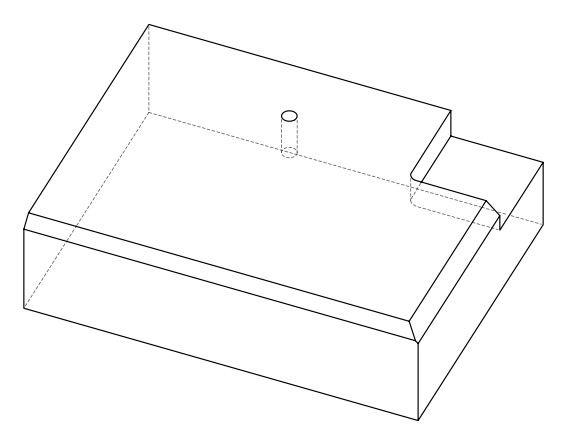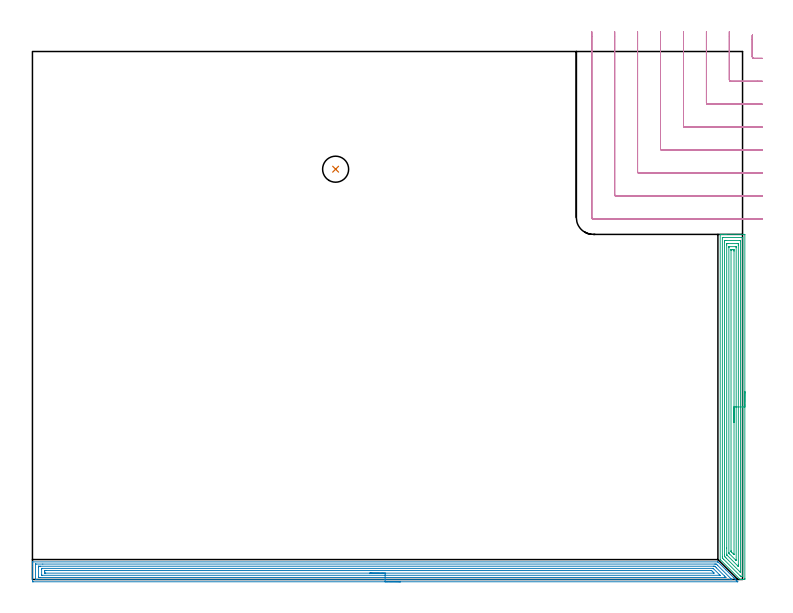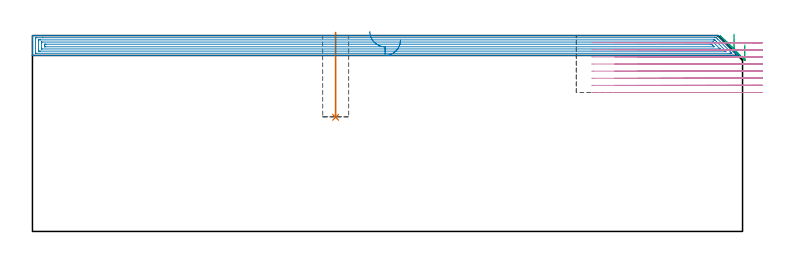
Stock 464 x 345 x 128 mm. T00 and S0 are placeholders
(PLAN: 4 operations, 2 tool changes, 47.7 min)
(1 INDEXABLE_INSERT_DRILL_BLIND_HOLE_FROM_SOLID | STEP1POCKET | NXT0302_005 | 0.22 min | 12048 mm3)
(2 AREA_MILL | FG_CHAMFER_SURFACE | UGT0205_001 | 18.44 min | 39186 mm3)
(3 AREA_MILL_1 | FG_CHAMFER_SURFACE_1 | UGT0205_001 | 10.88 min | 29215 mm3)
(4 MILL_CORNER_NOTCH_RECTANGULAR | CORNER_NOTCH_RECTANGULAR | UGT0201_094 | Follow Part, ap 5, ae 75% | 18.19 min | 480887 mm3)
(TOOL NXT0302_005 | Index. Insert Drill 17mm [880-D1700L20-05] | D17 PA176 FL85 Z2)
(TOOL UGT0205_001 | Chamfer Mill 20 x 3 x 45 deg. | D20 FL50 Z2)
(TOOL UGT0201_094 | End mill 20 mm | D20 FL38 Z4)
(OP 1 INDEXABLE_INSERT_DRILL_BLIND_HOLE_FROM_SOLID)
G17 G21 G94 G90
T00 M6
G54
G17 G0 G90 X198.1 Y268.1 S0 M3
G43 Z138. H1
G94 G81 G98 Z74.6 F250. R130.
G80
M5
M2
(OP 2 AREA_MILL)
G17 G21 G94 G90
T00 M6
G54
G17 G0 G90 X240.45 Y-1.5 S1061 M3
G43 Z138. H0
Z125.
G94 G1 X240.412 Z124.128 F250.
X240.298 Z123.264
X240.109 Z122.412
X239.847 Z121.58
X239.513 Z120.774
X239.11 Z120.
X238.642 Z119.264
X238.11 Z118.572
X237.521 Z117.929
X236.878 Z117.34
X236.186 Z116.808
X235.45 Z116.34
X234.676 Z115.937
X233.87 Z115.603
X233.038 Z115.341
X232.186 Z115.152
X231.322 Z115.038
X230.45 Z115.
X0.631
X0.109 Y-1.494 Z115.003
X0.01 Y-1.492 Z115.006
X0. Y-1.388 Z115.11
Y8.503 Z124.997
Y9.895 Z126.391
Y10.254 Z126.749
Y10.972 Z127.472
Y11.196 Z127.696
X0.003 Y11.351 Z127.843
X0.01 Y11.498 Z127.989
X0.183 Y11.5 Z128.
X447.75
X447.894 Y11.497 Z127.989
X447.994 Y11.407 Z127.904
X453.087 Y6.313 Z122.813
X458.208 Y1.193 Z117.691
X458.343 Y1.06 Z117.555
X458.481 Y0.92 Z117.418
X458.637 Y0.764 Z117.262
X458.781 Y0.622 Z117.117
X458.928 Y0.473 Z116.971
X459.066 Y0.335 Z116.833
X459.219 Y0.184 Z116.679
X459.715 Y-0.314 Z116.185
X459.971 Y-0.571 Z115.928
X460.094 Y-0.692 Z115.804
X460.425 Y-1.025 Z115.475
X460.648 Y-1.248 Z115.252
X460.724 Y-1.323 Z115.176
X460.866 Y-1.469 Z115.029
X460.883 Y-1.494 Z115.004
X460.866 Y-1.499 Z114.999
X230.45 Y-1.5 Z115.
Y-0.086 Z116.414
X2.419
X2.246 Y-0.085 Z116.415
X2.061 Y-0.081 Z116.419
X2.02 Y-0.079 Z116.421
X2.01 Y-0.058 Z116.442
X2.006 Y-0.024 Z116.476
X2.001 Y0.156 Z116.656
Y9.788 Z126.288
X2.004 Y9.925 Z126.425
X2.01 Y10.034 Z126.534
X2.021 Y10.079 Z126.579
X2.058 Y10.081 Z126.581
X2.419 Y10.085 Z126.585
X6.764 Y10.086 Z126.586
X445.962 Y10.085 Z126.585
X446.134
X446.856 Y10.079 Z126.579
X447.57 Y9.378 Z125.878
X447.75 Y9.2 Z125.7
X456.328 Y0.622 Z117.122
X456.693 Y0.256 Z116.756
X456.961 Y-0.023 Z116.477
X457.013 Y-0.079 Z116.421
X456.918 Y-0.081 Z116.419
X456.693 Y-0.085 Z116.415
X456.521 Y-0.086 Z116.414
X455.798
X230.45
Y1.328 Z117.828
X5.102 Y1.329 Z117.829
X4.379 Y1.33 Z117.83
X4.207 Y1.332 Z117.832
X4.037 Y1.335 Z117.835
X4.009 Y1.344 Z117.844
X4.006 Y1.376 Z117.876
X4.002 Y1.43 Z117.93
X4.001 Y1.497 Z117.997
X4. Y1.7 Z118.2
Y7.83 Z124.33
X4.003 Y8.503 Z125.003
X4.006 Y8.604 Z125.104
X4.01 Y8.653 Z125.153
X4.017 Y8.665 Z125.165
X4.04 Y8.667 Z125.167
X4.207 Y8.669 Z125.169
X4.929 Y8.671 Z125.171
X5.102 Y8.672 Z125.172
X444.896 Y8.671 Z125.171
X445.067 Y8.67 Z125.17
X445.796 Y8.664 Z125.164
X445.962 Y8.534 Z125.034
X445.996 Y8.503 Z125.003
X446.856 Y7.645 Z124.145
X452.221 Y2.279 Z118.779
X452.999 Y1.497 Z117.997
X453.116 Y1.375 Z117.875
X453.135 Y1.335 Z117.835
X452.221 Y1.329 Z117.829
X230.45 Y1.328 Z117.828
Y2.743 Z119.243
X6.151
X6.094 Y2.744 Z119.244
X6.034 Y2.747 Z119.247
X6.017 Y2.749 Z119.249
X6.01 Y2.762 Z119.262
X6.007 Y2.814 Z119.314
X6. Y3.245 Z119.745
Y6.747 Z123.247
X6.004 Y7.187 Z123.687
X6.007 Y7.241 Z123.741
X6.01 Y7.249 Z123.749
X6.022 Y7.252 Z123.752
X6.064 Y7.255 Z123.755
X6.201 Y7.257 Z123.757
X444.68
X444.744 Y7.256 Z123.756
X444.775 Y7.253 Z123.753
X444.787 Y7.251 Z123.751
X444.818 Y7.223 Z123.723
X445.067 Y6.983 Z123.483
X448.802 Y3.249 Z119.749
X448.953 Y3.096 Z119.596
X449.233 Y2.807 Z119.307
X449.289 Y2.747 Z119.247
X449.279 Y2.746 Z119.246
X449.235 Y2.744 Z119.244
X449.161 Y2.743 Z119.243
X230.45
Y4.157 Z120.657
X8.645
X8.24 Y4.159 Z120.659
X8.038 Y4.162 Z120.662
X8.018 Y4.163 Z120.663
X8.01 Y4.172 Z120.672
X8.005 Y4.209 Z120.709
X8.003 Y4.264 Z120.764
X8. Y4.789 Z121.289
Y5. Z121.5
X8.001 Y5.664 Z122.164
X8.005 Y5.759 Z122.259
X8.01 Y5.817 Z122.317
X8.015 Y5.837 Z122.337
X8.034 Y5.838 Z122.338
X8.248 Y5.841 Z122.341
X8.679 Y5.843 Z122.343
X8.712
X443.313
X443.738 Y5.836 Z122.336
X444.173 Y5.421 Z121.921
X444.6 Y5. Z121.5
X445.067 Y4.533 Z121.033
X445.313 Y4.281 Z120.781
X445.422 Y4.167 Z120.667
X445.067 Y4.158 Z120.658
X445.034 Y4.157 Z120.657
X230.45
X229.578 Z120.695
X228.714 Z120.809
X227.862 Z120.998
X227.03 Z121.26
X226.224 Z121.594
X225.45 Z121.997
X224.714 Z122.465
X224.022 Z122.996
X223.379 Z123.586
X222.79 Z124.229
X222.258 Z124.921
X221.79 Z125.657
X221.387 Z126.431
X221.053 Z127.237
X220.791 Z128.069
X220.602 Z128.92
X220.488 Z129.785
X220.45 Z130.657
G0 Z138.
M5
M2
(OP 3 AREA_MILL_1)
G17 G21 G94 G90
T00 M6
G54
G17 G0 G90 X465.5 Y122.75 S1061 M3
G43 Z138. H0
Z121.9
G94 G1 Y122.712 Z121.028 F250.
Y122.598 Z120.164
Y122.409 Z119.312
Y122.147 Z118.48
Y121.813 Z117.674
Y121.41 Z116.9
Y120.942 Z116.164
Y120.41 Z115.472
Y119.821 Z114.829
Y119.178 Z114.24
Y118.486 Z113.709
Y117.75 Z113.24
Y116.976 Z112.837
Y116.17 Z112.503
Y115.338 Z112.241
Y114.487 Z112.052
Y113.622 Z111.938
Y112.75 Z111.9
Y0.62
X465.498 Y0.433 Z111.902
X465.491 Y0.002 Z111.905
X465.325 Y0. Z112.072
X464.096 Z113.299
X463.41 Z113.989
X463.01 Z114.39
X462.562 Z114.836
X462.398 Y0.001 Z115.001
X449.649 Y12.75 Z127.751
X449.454 Y12.949 Z127.943
X449.405 Y13.005 Z127.99
X449.4 Y13.128 Z128.
Y225.327
X449.403 Y225.491 Z127.988
X449.429 Y225.5 Z127.962
X449.801 Z127.599
X450.118 Z127.282
X450.804 Z126.591
X452.033 Z125.364
X452.576 Z124.818
X453.191 Z124.205
X464.982 Z112.415
X465.257 Y225.497 Z112.141
X465.492 Y225.49 Z111.906
X465.499 Y225.253 Z111.899
X465.5 Y112.75 Z111.9
X464.086 Z113.314
X464.085 Y2.186 Z113.315
X464.084 Y2.076 Z113.316
X464.081 Y2.022 Z113.319
X464.08 Y2.014 Z113.32
X464.069 Y2.01 Z113.331
X464.016 Y2.006 Z113.384
X463.61 Y2.003 Z113.79
X463.21 Y2.01 Z114.19
X462.83 Y2.031 Z114.57
X462.444 Y2.407 Z114.956
X451.69 Y13.16 Z125.71
X450.835 Y14.022 Z126.565
X450.815 Y14.904 Z126.585
X450.814 Y14.915 Z126.586
X450.815 Y223.314 Z126.585
X450.816 Y223.424 Z126.584
X450.819 Y223.478 Z126.581
X450.82 Y223.486 Z126.58
X450.831 Y223.49 Z126.569
X450.884 Y223.494 Z126.516
X451.287 Y223.499 Z126.113
X463.693 Y223.5 Z113.707
X463.949 Y223.496 Z113.451
X464.061 Y223.492 Z113.339
X464.078 Y223.49 Z113.322
X464.08 Y223.474 Z113.32
X464.083 Y223.422 Z113.317
X464.085 Y223.316 Z113.315
X464.086 Y112.75 Z113.314
X462.671 Z114.729
Y4.737
X462.67 Y4.687 Z114.73
X462.668 Y4.657 Z114.732
X462.667 Y4.651 Z114.733
X462.652 Y4.659 Z114.748
X462.435 Y4.867 Z114.965
X462.324 Y4.976 Z115.076
X453.278 Y14.022 Z124.122
X452.576 Y14.727 Z124.824
X452.394 Y14.915 Z125.006
X452.235 Y15.095 Z125.165
X452.233 Y15.261 Z125.167
X452.23 Y15.809 Z125.17
X452.229 Y16.159 Z125.171
Y220.413
X452.23 Y220.762 Z125.17
X452.234 Y221.306 Z125.166
X452.235 Y221.473 Z125.165
X452.393 Y221.491 Z125.007
X452.576 Y221.495 Z124.824
X453.271 Y221.5 Z124.129
X453.462 Z123.938
X462.132 Z115.268
X462.324 Y221.498 Z115.076
X462.516 Y221.495 Z114.884
X462.643 Y221.49 Z114.757
X462.665 Y221.482 Z114.735
X462.667 Y221.465 Z114.733
X462.669 Y221.423 Z114.731
X462.671 Y221.306 Z114.729
Y112.75
X461.257 Z116.143
Y9.554
X461.256 Y8.844 Z116.144
X461.254 Y8.661 Z116.146
X461.25 Y8.521 Z116.15
X461.247 Y8.513 Z116.153
X461.23 Y8.525 Z116.17
X461.209 Y8.542 Z116.191
X461.088 Y8.661 Z116.312
X453.941 Y15.809 Z123.459
X453.804 Y15.95 Z123.596
X453.696 Y16.065 Z123.704
X453.65 Y16.125 Z123.75
X453.648 Y16.165 Z123.752
X453.644 Y16.519 Z123.756
X453.643 Y20.555 Z123.757
Y218.626
X453.645 Y219.335 Z123.755
X453.648 Y219.439 Z123.752
X453.651 Y219.49 Z123.749
X453.699 Y219.492 Z123.701
X453.915 Y219.496 Z123.485
X454.348 Y219.5 Z123.052
X460.571 Z116.829
X460.99 Y219.496 Z116.41
X461.2 Y219.492 Z116.2
X461.247 Y219.49 Z116.153
X461.25 Y219.456 Z116.15
X461.253 Y219.393 Z116.147
X461.257 Y218.808 Z116.143
Y218.626
Y112.75
X459.843 Z117.557
X459.842 Y12.77 Z117.558
X459.838 Y12.412 Z117.562
X459.836 Y12.375 Z117.564
X459.832 Y12.376 Z117.568
X459.803 Y12.399 Z117.597
X459.75 Y12.449 Z117.65
X455.496 Y16.702 Z121.904
X455.235 Y16.966 Z122.165
X455.081 Y17.126 Z122.319
X455.065 Y17.145 Z122.335
X455.061 Y17.202 Z122.339
X455.058 Y17.297 Z122.342
X455.057 Y17.416 Z122.343
Y17.596
Y216.839
X455.059 Y217.016 Z122.341
X455.064 Y217.197 Z122.336
X455.077 Y217.49 Z122.323
X455.235 Y217.495 Z122.165
X455.466 Y217.499 Z121.934
X459.665 Y217.5 Z117.735
X459.759 Y217.498 Z117.641
X459.816 Y217.494 Z117.584
X459.828 Y217.491 Z117.572
X459.836 Y217.476 Z117.564
X459.839 Y217.376 Z117.561
X459.842 Y217.018 Z117.558
X459.843 Y216.839 Z117.557
Y112.75
X458.429 Z118.971
X458.428 Y16.702 Z118.972
X458.426 Y16.337 Z118.974
X458.425 Y16.266 Z118.975
X458.423 Y16.245 Z118.977
X458.401 Y16.259 Z118.999
X458.311 Y16.345 Z119.089
X457.946 Y16.702 Z119.454
X457.007 Y17.641 Z120.393
X456.588 Y18.069 Z120.812
X456.485 Y18.175 Z120.915
X456.478 Y18.309 Z120.922
X456.476 Y18.489 Z120.925
X456.472 Y19.028 Z120.928
Y215.052
X456.474 Y215.322 Z120.926
X456.476 Y215.457 Z120.924
X456.478 Y215.483 Z120.922
X456.501 Y215.49 Z120.9
X456.566 Y215.496 Z120.834
X457.007 Y215.499 Z120.393
X457.449 Y215.5 Z119.951
X457.893 Y215.499 Z119.507
X458.339 Y215.496 Z119.061
X458.414 Y215.49 Z118.986
X458.422 Y215.413 Z118.978
X458.425 Y215.052 Z118.975
X458.428 Y214.513 Z118.972
X458.429 Y112.75 Z118.971
Y111.878 Z119.009
Y111.014 Z119.123
Y110.162 Z119.312
Y109.33 Z119.574
Y108.524 Z119.908
Y107.75 Z120.311
Y107.014 Z120.78
Y106.322 Z121.311
Y105.679 Z121.9
Y105.09 Z122.543
Y104.559 Z123.235
Y104.09 Z123.971
Y103.687 Z124.745
Y103.353 Z125.551
Y103.091 Z126.383
Y102.902 Z127.235
Y102.788 Z128.1
Y102.75 Z128.971
G0 Z138.
M5
M2
(OP 4 MILL_CORNER_NOTCH_RECTANGULAR)
G17 G21 G94 G90
T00 M6
G54
G17 G0 G90 X470.4 Y355.684 S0 M3
G43 Z138. H0
Z123.35
G94 G1 Y352.684 F250.
Y341.492 F500.
G3 X471.392 Y340.5 R1.
G1 X474.
X477. F250.
G0 Z138.
X455.4 Y358.
Z123.35
G1 Y355.
Y326.493 F500.
G3 X456.393 Y325.5 R1.
G1 X474.
X477. F250.
G0 Z138.
X440.4 Y358.
Z123.35
G1 Y355.
Y311.493 F500.
G3 X441.393 Y310.5 R1.
G1 X474.
X477. F250.
G0 Z138.
X425.4 Y358.
Z123.35
G1 Y355.
Y296.494 F500.
G3 X426.394 Y295.5 R1.
G1 X474.
X477. F250.
G0 Z138.
X410.4 Y358.
Z123.35
G1 Y355.
Y281.494 F500.
G3 X411.394 Y280.5 R1.
G1 X474.
X477. F250.
G0 Z138.
X395.4 Y358.
Z123.35
G1 Y355.
Y266.495 F500.
G3 X396.395 Y265.5 R1.
G1 X474.
X477. F250.
G0 Z138.
X380.4 Y358.
Z123.35
G1 Y355.
Y251.495 F500.
G3 X381.395 Y250.5 R1.
G1 X474.
X477. F250.
G0 Z138.
X365.4 Y358.
Z123.35
G1 Y355.
Y236.495 F500.
G3 X366.395 Y235.5 R1.
G1 X474.
X477. F250.
G0 Z138.
X470.4 Y355.684
Z118.7
G1 Y352.684
Y341.492 F500.
G3 X471.392 Y340.5 R1.
G1 X474.
X477. F250.
G0 Z138.
X455.4 Y358.
Z118.7
G1 Y355.
Y326.493 F500.
G3 X456.393 Y325.5 R1.
G1 X474.
X477. F250.
G0 Z138.
X440.4 Y358.
Z118.7
G1 Y355.
Y311.493 F500.
G3 X441.393 Y310.5 R1.
G1 X474.
X477. F250.
G0 Z138.
X425.4 Y358.
Z118.7
G1 Y355.
Y296.494 F500.
G3 X426.394 Y295.5 R1.
G1 X474.
X477. F250.
G0 Z138.
X410.4 Y358.
Z118.7
G1 Y355.
Y281.494 F500.
G3 X411.394 Y280.5 R1.
G1 X474.
X477. F250.
G0 Z138.
X395.4 Y358.
Z118.7
G1 Y355.
Y266.495 F500.
G3 X396.395 Y265.5 R1.
G1 X474.
X477. F250.
G0 Z138.
X380.4 Y358.
Z118.7
G1 Y355.
Y251.495 F500.
G3 X381.395 Y250.5 R1.
G1 X474.
X477. F250.
G0 Z138.
X365.4 Y358.
Z118.7
G1 Y355.
Y236.495 F500.
G3 X366.395 Y235.5 R1.
G1 X474.
X477. F250.
G0 Z138.
X470.4 Y355.684
Z114.05
G1 Y352.684
Y341.492 F500.
G3 X471.392 Y340.5 R1.
G1 X474.
X477. F250.
G0 Z138.
X455.4 Y358.
Z114.05
G1 Y355.
Y326.493 F500.
G3 X456.393 Y325.5 R1.
G1 X474.
X477. F250.
G0 Z138.
X440.4 Y358.
Z114.05
G1 Y355.
Y311.493 F500.
G3 X441.393 Y310.5 R1.
G1 X474.
X477. F250.
G0 Z138.
X425.4 Y358.
Z114.05
G1 Y355.
Y296.494 F500.
G3 X426.394 Y295.5 R1.
G1 X474.
X477. F250.
G0 Z138.
X410.4 Y358.
Z114.05
G1 Y355.
Y281.494 F500.
G3 X411.394 Y280.5 R1.
G1 X474.
X477. F250.
G0 Z138.
X395.4 Y358.
Z114.05
G1 Y355.
Y266.494 F500.
G3 X396.394 Y265.5 R1.
G1 X474.
X477. F250.
G0 Z138.
X380.4 Y358.
Z114.05
G1 Y355.
Y251.495 F500.
G3 X381.395 Y250.5 R1.
G1 X474.
X477. F250.
G0 Z138.
X365.4 Y358.
Z114.05
G1 Y355.
Y236.495 F500.
G3 X366.395 Y235.5 R1.
G1 X474.
X477. F250.
G0 Z138.
X470.4 Y355.684
Z109.4
G1 Y352.684
Y341.492 F500.
G3 X471.392 Y340.5 R1.
G1 X474.
X477. F250.
G0 Z138.
X455.4 Y358.
Z109.4
G1 Y355.
Y326.493 F500.
G3 X456.393 Y325.5 R1.
G1 X474.
X477. F250.
G0 Z138.
X440.4 Y358.
Z109.4
G1 Y355.
Y311.493 F500.
G3 X441.393 Y310.5 R1.
G1 X474.
X477. F250.
G0 Z138.
X425.4 Y358.
Z109.4
G1 Y355.
Y296.494 F500.
G3 X426.394 Y295.5 R1.
G1 X474.
X477. F250.
G0 Z138.
X410.4 Y358.
Z109.4
G1 Y355.
Y281.494 F500.
G3 X411.394 Y280.5 R1.
G1 X474.
X477. F250.
G0 Z138.
X395.4 Y358.
Z109.4
G1 Y355.
Y266.494 F500.
G3 X396.394 Y265.5 R1.
G1 X474.
X477. F250.
G0 Z138.
X380.4 Y358.
Z109.4
G1 Y355.
Y251.495 F500.
G3 X381.395 Y250.5 R1.
G1 X474.
X477. F250.
G0 Z138.
X365.4 Y358.
Z109.4
G1 Y355.
Y236.495 F500.
G3 X366.395 Y235.5 R1.
G1 X474.
X477. F250.
G0 Z138.
X470.4 Y355.684
Z104.75
G1 Y352.684
Y341.492 F500.
G3 X471.392 Y340.5 R1.
G1 X474.
X477. F250.
G0 Z138.
X455.4 Y358.
Z104.75
G1 Y355.
Y326.493 F500.
G3 X456.393 Y325.5 R1.
G1 X474.
X477. F250.
G0 Z138.
X440.4 Y358.
Z104.75
G1 Y355.
Y311.493 F500.
G3 X441.393 Y310.5 R1.
G1 X474.
X477. F250.
G0 Z138.
X425.4 Y358.
Z104.75
G1 Y355.
Y296.494 F500.
G3 X426.394 Y295.5 R1.
G1 X474.
X477. F250.
G0 Z138.
X410.4 Y358.
Z104.75
G1 Y355.
Y281.494 F500.
G3 X411.394 Y280.5 R1.
G1 X474.
X477. F250.
G0 Z138.
X395.4 Y358.
Z104.75
G1 Y355.
Y266.494 F500.
G3 X396.394 Y265.5 R1.
G1 X474.
X477. F250.
G0 Z138.
X380.4 Y358.
Z104.75
G1 Y355.
Y251.495 F500.
G3 X381.395 Y250.5 R1.
G1 X474.
X477. F250.
G0 Z138.
X365.4 Y358.
Z104.75
G1 Y355.
Y236.495 F500.
G3 X366.395 Y235.5 R1.
G1 X474.
X477. F250.
G0 Z138.
X470.4 Y355.684
Z100.1
G1 Y352.684
Y341.492 F500.
G3 X471.392 Y340.5 R1.
G1 X474.
X477. F250.
G0 Z138.
X455.4 Y358.
Z100.1
G1 Y355.
Y326.493 F500.
G3 X456.393 Y325.5 R1.
G1 X474.
X477. F250.
G0 Z138.
X440.4 Y358.
Z100.1
G1 Y355.
Y311.493 F500.
G3 X441.393 Y310.5 R1.
G1 X474.
X477. F250.
G0 Z138.
X425.4 Y358.
Z100.1
G1 Y355.
Y296.494 F500.
G3 X426.394 Y295.5 R1.
G1 X474.
X477. F250.
G0 Z138.
X410.4 Y358.
Z100.1
G1 Y355.
Y281.494 F500.
G3 X411.394 Y280.5 R1.
G1 X474.
X477. F250.
G0 Z138.
X395.4 Y358.
Z100.1
G1 Y355.
Y266.494 F500.
G3 X396.394 Y265.5 R1.
G1 X474.
X477. F250.
G0 Z138.
X380.4 Y358.
Z100.1
G1 Y355.
Y251.495 F500.
G3 X381.395 Y250.5 R1.
G1 X474.
X477. F250.
G0 Z138.
X365.4 Y358.
Z100.1
G1 Y355.
Y236.495 F500.
G3 X366.395 Y235.5 R1.
G1 X474.
X477. F250.
G0 Z138.
X470.4 Y355.684
Z95.45
G1 Y352.684
Y341.492 F500.
G3 X471.392 Y340.5 R1.
G1 X474.
X477. F250.
G0 Z138.
X455.4 Y358.
Z95.45
G1 Y355.
Y326.493 F500.
G3 X456.393 Y325.5 R1.
G1 X474.
X477. F250.
G0 Z138.
X440.4 Y358.
Z95.45
G1 Y355.
Y311.493 F500.
G3 X441.393 Y310.5 R1.
G1 X474.
X477. F250.
G0 Z138.
X425.4 Y358.
Z95.45
G1 Y355.
Y296.494 F500.
G3 X426.394 Y295.5 R1.
G1 X474.
X477. F250.
G0 Z138.
X410.4 Y358.
Z95.45
G1 Y355.
Y281.494 F500.
G3 X411.394 Y280.5 R1.
G1 X474.
X477. F250.
G0 Z138.
X395.4 Y358.
Z95.45
G1 Y355.
Y266.494 F500.
G3 X396.394 Y265.5 R1.
G1 X474.
X477. F250.
G0 Z138.
X380.4 Y358.
Z95.45
G1 Y355.
Y251.495 F500.
G3 X381.395 Y250.5 R1.
G1 X474.
X477. F250.
G0 Z138.
X365.4 Y358.
Z95.45
G1 Y355.
Y236.495 F500.
G3 X366.395 Y235.5 R1.
G1 X474.
X477. F250.
G0 Z138.
X470.4 Y355.684
Z90.8
G1 Y352.684
Y341.492 F500.
G3 X471.392 Y340.5 R1.
G1 X474.
X477. F250.
G0 Z138.
X455.4 Y358.
Z90.8
G1 Y355.
Y326.493 F500.
G3 X456.393 Y325.5 R1.
G1 X474.
X477. F250.
G0 Z138.
X440.4 Y358.
Z90.8
G1 Y355.
Y311.493 F500.
G3 X441.393 Y310.5 R1.
G1 X474.
X477. F250.
G0 Z138.
X425.4 Y358.
Z90.8
G1 Y355.
Y296.494 F500.
G3 X426.394 Y295.5 R1.
G1 X474.
X477. F250.
G0 Z138.
X410.4 Y358.
Z90.8
G1 Y355.
Y281.494 F500.
G3 X411.394 Y280.5 R1.
G1 X474.
X477. F250.
G0 Z138.
X395.4 Y358.
Z90.8
G1 Y355.
Y266.494 F500.
G3 X396.394 Y265.5 R1.
G1 X474.
X477. F250.
G0 Z138.
X380.4 Y358.
Z90.8
G1 Y355.
Y251.495 F500.
G3 X381.395 Y250.5 R1.
G1 X474.
X477. F250.
G0 Z138.
X365.4 Y358.
Z90.8
G1 Y355.
Y236.495 F500.
G3 X366.395 Y235.5 R1.
G1 X474.
X477. F250.
G0 Z138.
M5
M2
